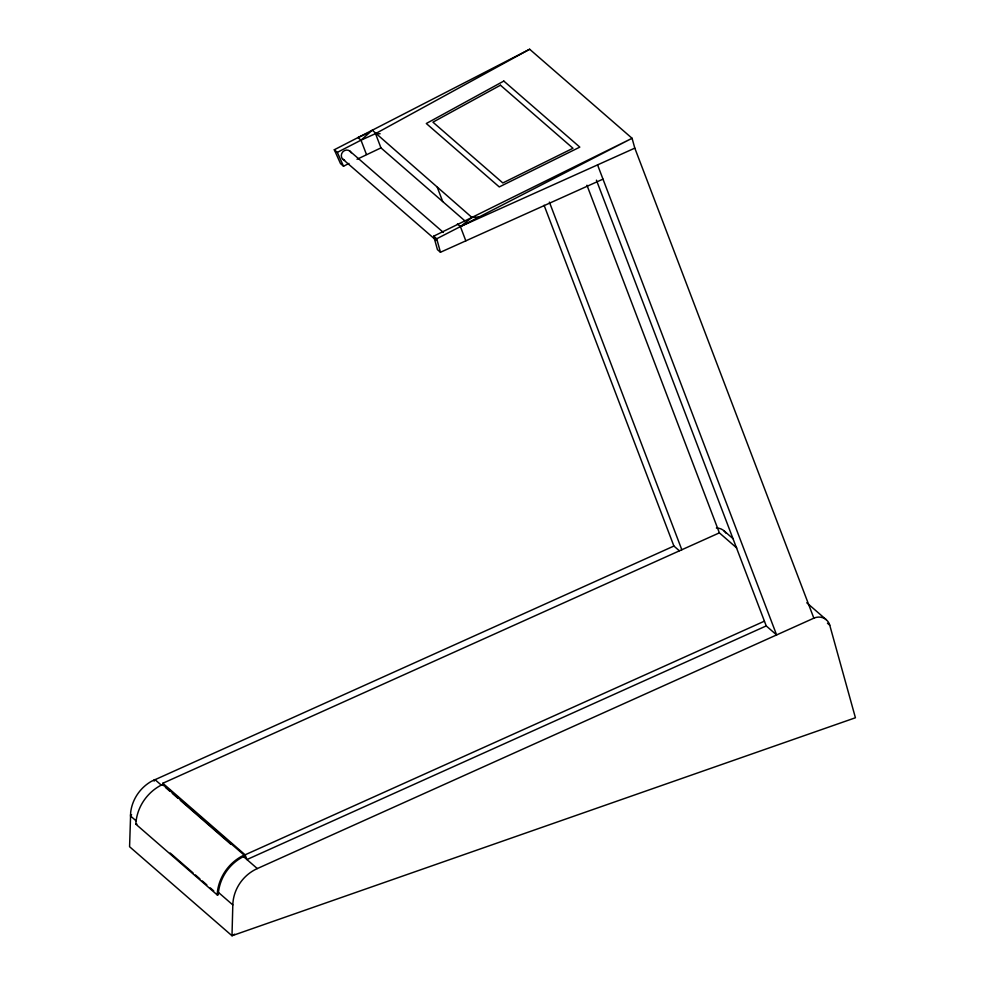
<?xml version="1.0" encoding="UTF-8"?>
<svg xmlns="http://www.w3.org/2000/svg" width="985" height="985" viewBox="0 0 985 985"><rect width="100%" height="100%" fill="white"/><g stroke="black" fill="none" stroke-linecap="round" stroke-linejoin="round"><path stroke-width="1.48" d="M679.305 550.738L673.9 546.047L151.468 781.29A39.24 36.445 -49 0 0 130.697 812.133L129.577 846.718L231.992 935.75L855.423 717.757L829.752 625.204L827.449 623.21M829.752 625.204A12.596 11.709 -49 0 0 813.856 618.174L257.307 868.573A39.24 36.445 -49 0 0 232.817 904.919L231.992 935.75L234.639 934.186M135.856 824.186L136.102 821.022A44.633 41.456 -49 0 1 159.73 785.932L162.784 784.392L244.12 855.091L244.465 856.113L241.547 857.603A43.488 40.385 -49 0 0 218.522 891.782L218.288 894.836L217.192 894.885L135.856 824.186L136.964 824.137M217.192 894.885L217.426 891.721A44.633 41.456 -49 0 1 241.066 856.642L244.12 855.091M813.856 618.174L634.808 148.132L632.074 138.282L529.659 49.25L334.297 149.757L337.313 152.367L361.002 140.178L372.293 130.205L471.926 217.439L479.092 216.983M471.926 217.439L433.708 236.166L436.712 238.776L632.074 138.282L471.926 217.439L460.401 226.599L465.831 240.845M529.659 49.25L375.531 133.64L361.002 140.178L357.986 137.568L367.245 133.406M357.038 159.275L380.961 147.885L464.649 220.64M334.297 149.757L340.514 163.608L343.531 166.231L348.949 163.448M634.808 148.132L460.401 226.599L457.397 223.977M433.708 236.166L437.438 249.636L440.455 252.258L602.98 179.135M163.719 785.636L162.821 783.26L719.37 532.86L736.755 547.98M162.821 783.26L245.117 854.808L764.422 621.166M597.563 164.889L776.611 634.931L766.231 625.918L246.927 859.56L245.117 854.808M130.488 814.78L131.596 814.73M380.124 133.751L375.531 133.64L380.961 147.885M349.49 150.816L443.373 232.435M342.46 158.868L436.355 240.488M723.913 530.73L733.123 538.733M806.764 602.758L826.329 619.762M165.431 787.409L170.011 791.386M172.301 793.381L178.026 798.367M180.317 800.349L230.712 844.17M154.891 779.554L161.38 785.193M243.443 856.531L257.307 868.573M130.402 815.888L136.164 820.887M217.857 891.917L232.817 904.919M170.183 853.01L193.085 872.932M195.375 874.914L199.955 878.903M202.257 880.898L206.838 884.875M210.273 887.867L213.708 890.859M337.313 152.367L343.531 166.231M596.43 180.169L766.231 625.918M586.949 185.229L719.37 532.86M549.396 202.122L681.817 549.753M544.089 205.262L673.9 546.047M437.291 187.322L442.708 201.568M361.002 140.178L366.432 154.423M162.784 784.392L163.141 785.414M153.882 780.058L154.226 781.093M436.712 238.776L440.455 252.258M716.378 528.034A12.596 11.709 -49 0 1 726.019 533.181M344.639 160.272A5.381 4.999 -49 0 1 342.694 151.973A5.381 4.999 -49 0 1 351.177 152.773M503.815 81.066L426.308 123.507L499.26 186.928L579.808 147.122L503.815 81.066M500.454 85.215L432.932 122.177L502.83 182.951L572.987 148.267L500.454 85.215"/></g></svg>
